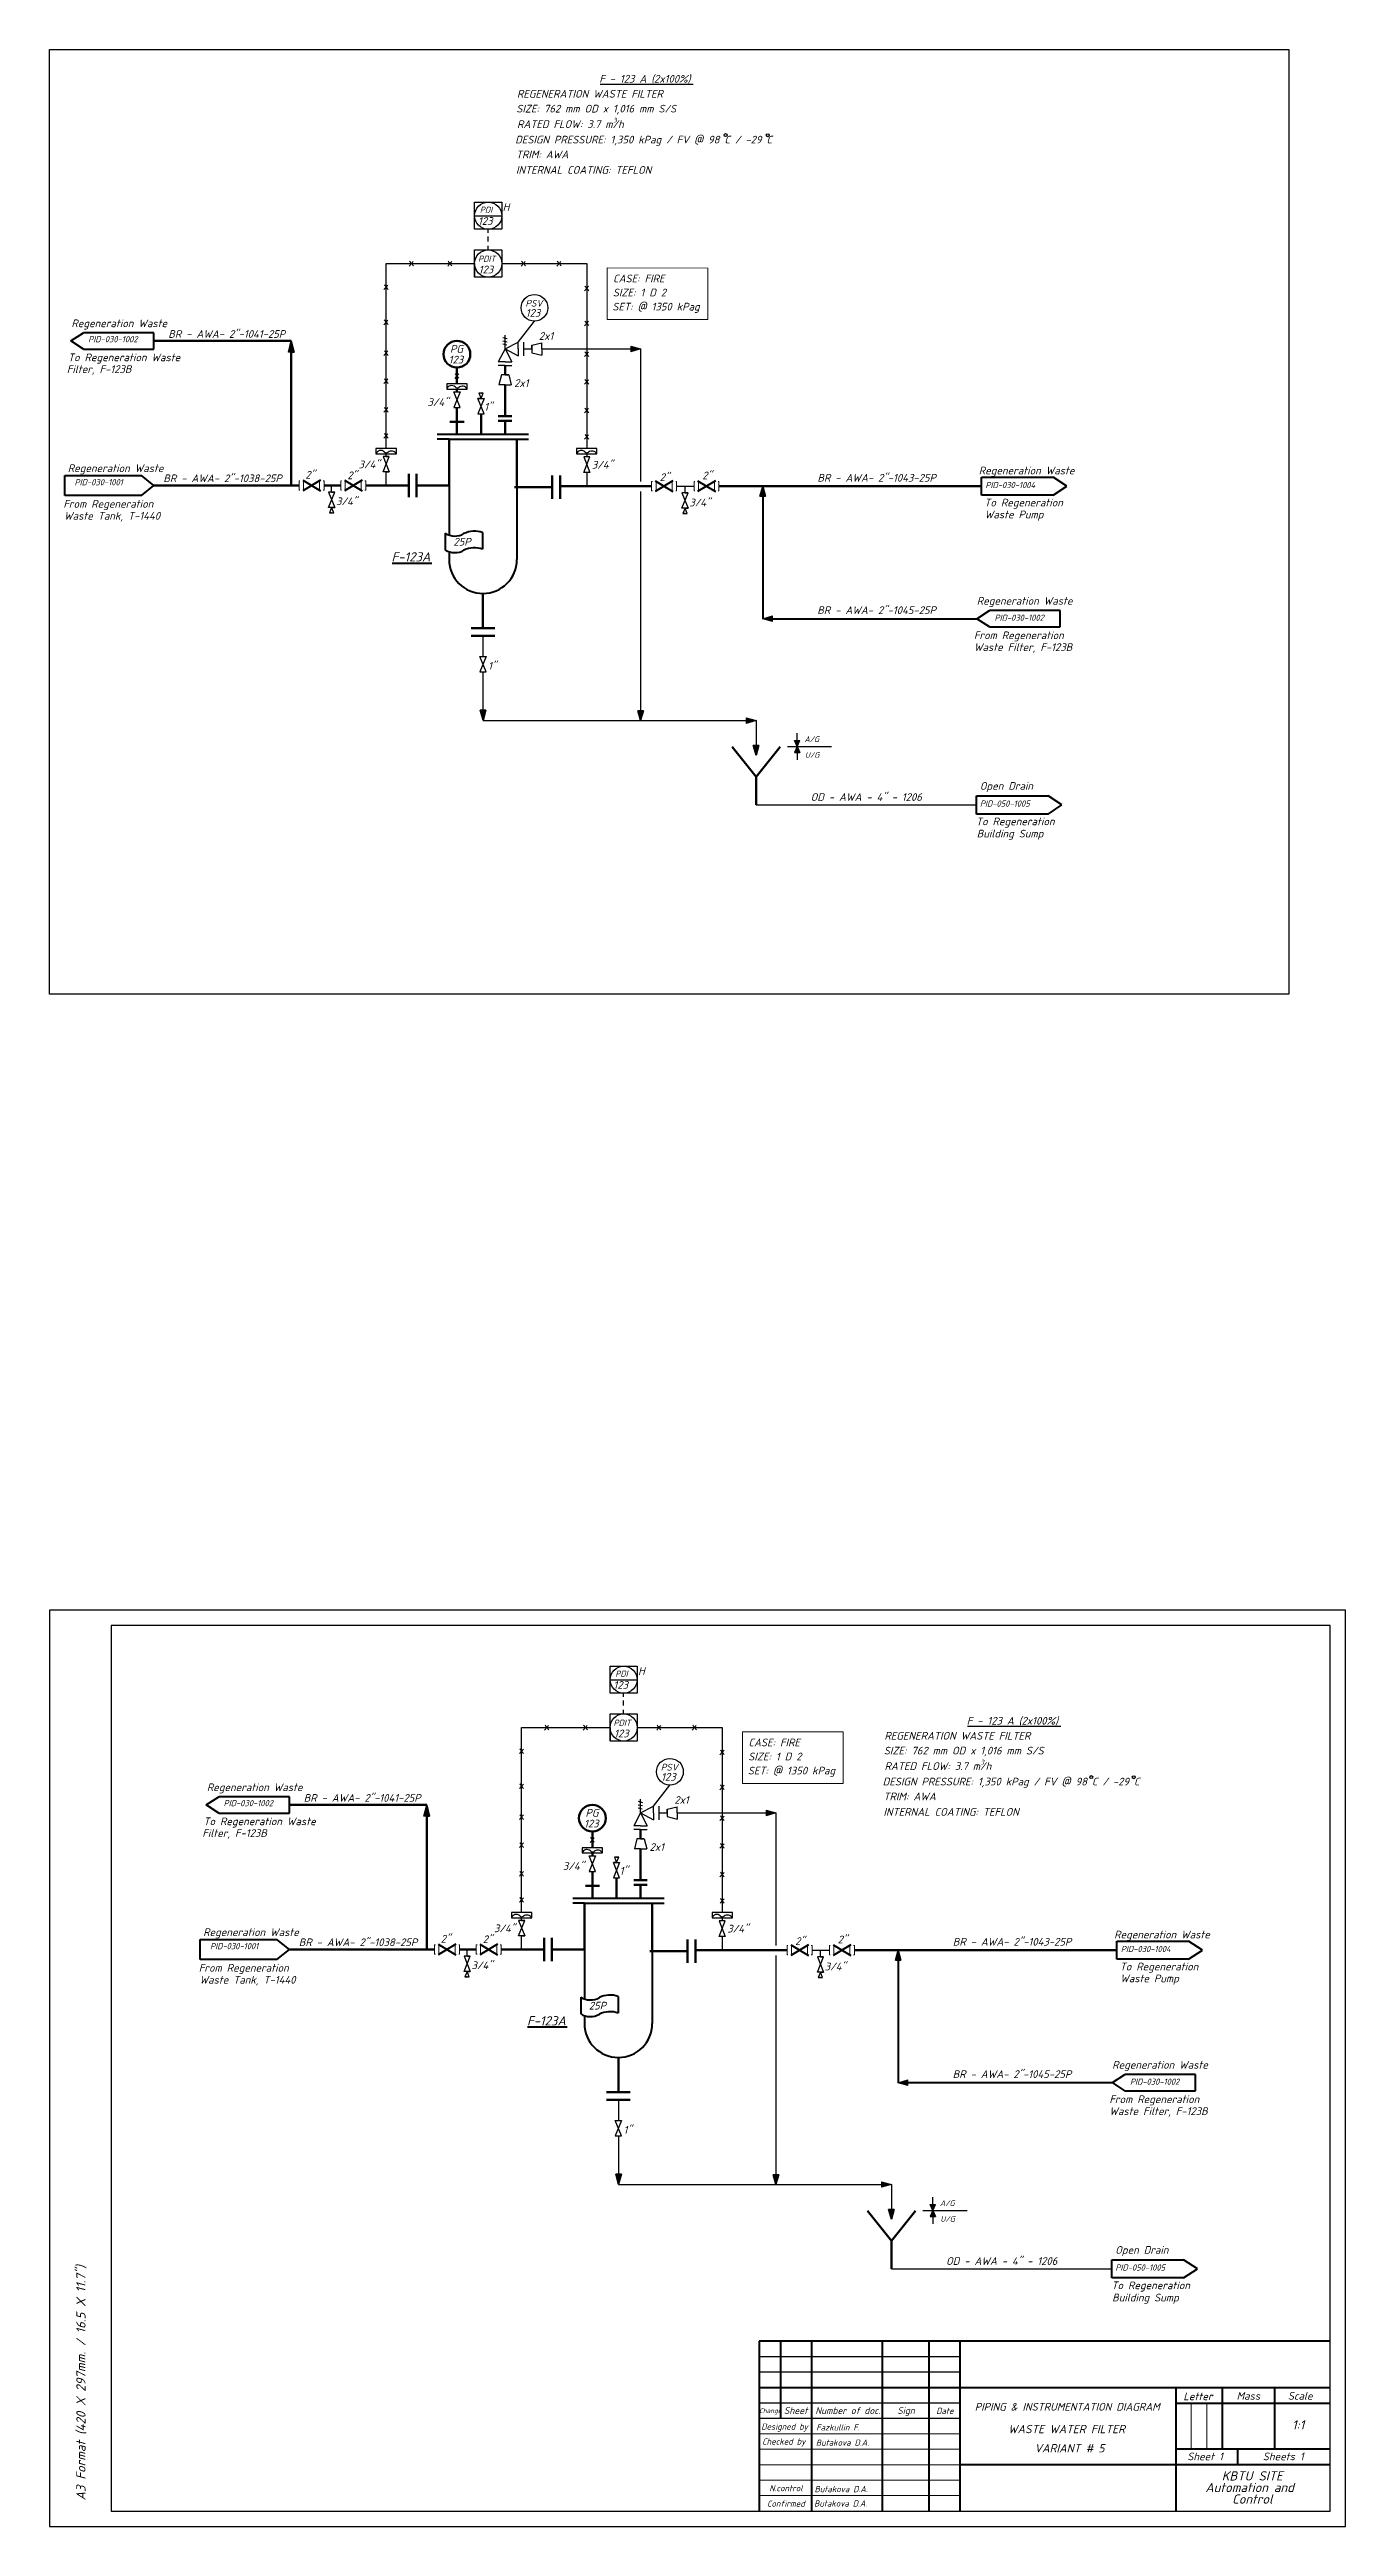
# Model space of a CAD drawing. Header units: millimetres. Extents: x 0 to 420, y 0 to 803.
import ezdxf

# ---------------------------------------------------------------- set-up
doc = ezdxf.new("R2010")
doc.units = ezdxf.units.MM
for name, color, linetype, lineweight in [('Основная', 7, 'Continuous', 40), ('текст', 7, 'Continuous', 30), ('тонкая', 7, 'Continuous', 20)]:
    doc.layers.add(name, color=color, linetype=linetype, lineweight=lineweight)
doc.styles.add('GOST', font='ISOCPEUI.TTF')
picture_1 = doc.add_image_def('image1.png', size_in_pixel=(2532, 1930))

msp = doc.modelspace()

# ---------------------------------------------------------------- hatches: boundary and pattern name
h = msp.add_hatch(color=1)
h.dxf.hatch_style = 1
h.paths.add_polyline_path([(78.33, 708.28), (77.43, 704.66), (78.33, 704.66), (79.26, 704.66)])
h = msp.add_hatch(color=1)
h.dxf.hatch_style = 1
h.paths.add_polyline_path([(191.55, 705.7), (188.36, 706.6), (188.36, 704.78)])
h = msp.add_hatch(color=1)
h.dxf.hatch_style = 1
h.paths.add_polyline_path([(231.13, 661.2), (230.22, 658.01), (232.05, 658.01)])
h = msp.add_hatch(color=1)
h.dxf.hatch_style = 1
h.paths.add_polyline_path([(231.14, 618.27), (234.33, 617.37), (234.33, 619.19)])
h = msp.add_hatch(color=1)
h.dxf.hatch_style = 1
h.paths.add_polyline_path([(141.43, 588.59), (139.6, 588.59), (140.52, 585.27)])
h = msp.add_hatch(color=1)
h.dxf.hatch_style = 1
h.paths.add_polyline_path([(191.55, 585.27), (192.45, 588.46), (190.62, 588.46)])
h = msp.add_hatch(color=1)
h.dxf.hatch_style = 1
h.paths.add_polyline_path([(228.96, 585.29), (225.78, 586.19), (225.78, 584.36)])
h = msp.add_hatch(color=1)
h.dxf.hatch_style = 1
h.paths.add_polyline_path([(243.19, 578.78), (241.49, 578.78), (242.34, 576.84)])
h = msp.add_hatch(color=1)
h.dxf.hatch_style = 1
h.paths.add_polyline_path([(228.98, 573.97), (229.88, 577.16), (228.05, 577.16)])
h = msp.add_hatch(color=1)
h.dxf.hatch_style = 1
h.paths.add_polyline_path([(242.34, 576.84), (241.49, 574.91), (243.19, 574.91)])
h = msp.add_hatch(color=256)
h.dxf.hatch_style = 1
h.paths.add_polyline_path([(122.23, 233.82), (121.32, 230.21), (122.23, 230.21), (123.15, 230.21)])
h = msp.add_hatch(color=256)
h.dxf.hatch_style = 1
h.paths.add_polyline_path([(235.44, 231.25), (232.25, 232.15), (232.25, 230.33)])
h = msp.add_hatch(color=256)
h.dxf.hatch_style = 1
h.paths.add_polyline_path([(275.02, 186.75), (274.12, 183.56), (275.95, 183.56)])
h = msp.add_hatch(color=256)
h.dxf.hatch_style = 1
h.paths.add_polyline_path([(275.03, 143.82), (278.22, 142.91), (278.22, 144.74)])
h = msp.add_hatch(color=256)
h.dxf.hatch_style = 1
h.paths.add_polyline_path([(185.32, 114.13), (183.49, 114.13), (184.42, 110.82)])
h = msp.add_hatch(color=256)
h.dxf.hatch_style = 1
h.paths.add_polyline_path([(235.44, 110.82), (236.34, 114.01), (234.52, 114.01)])
h = msp.add_hatch(color=256)
h.dxf.hatch_style = 1
h.paths.add_polyline_path([(272.86, 110.83), (269.67, 111.74), (269.67, 109.91)])
h = msp.add_hatch(color=256)
h.dxf.hatch_style = 1
h.paths.add_polyline_path([(272.87, 99.52), (273.77, 102.71), (271.94, 102.71)])
h = msp.add_hatch(color=256)
h.dxf.hatch_style = 1
h.paths.add_polyline_path([(287.09, 104.33), (285.39, 104.33), (286.24, 102.39)])
h = msp.add_hatch(color=256)
h.dxf.hatch_style = 1
h.paths.add_polyline_path([(286.24, 102.39), (285.39, 100.46), (287.09, 100.46)])

# ---------------------------------------------------------------- linework, layer by layer
at = {"color": 1, "lineweight": 25}
for p, q in [((178.42, 791.52), (208.61, 791.52)), ((151.84, 707.89), (157.16, 714.69))]:
    msp.add_line(p, q, dxfattribs=at)
at = {"color": 1, "lineweight": 30}
for p, q in [((137.78, 744.48), (137.78, 753.28)), ((137.78, 753.28), (146.58, 753.28)), ((137.78, 748.88), (146.58, 748.88)), ((146.58, 753.28), (146.58, 744.48)), ((146.58, 744.48), (137.78, 744.48)), ((142.18, 743.35), (142.18, 744.48)), ((142.18, 740.48), (142.18, 742.11)), ((142.18, 737.79), (142.18, 739.16)), ((109.1, 673.39), (109.1, 733.39)), ((109.1, 733.39), (137.78, 733.39)), ((137.78, 728.99), (137.78, 737.79)), ((137.78, 737.79), (146.58, 737.79)), ((137.78, 733.39), (137.78, 728.99)), ((146.58, 737.79), (146.58, 728.99)), ((146.58, 733.39), (174.11, 733.39)), ((174.11, 733.39), (174.11, 673.39)), ((146.58, 728.99), (137.78, 728.99)), ((146.88, 707.39), (148.21, 707.01)), ((146.89, 709.46), (148.27, 709.09)), ((146.93, 708.35), (148.27, 708.06)), ((147.64, 705.69), (147.64, 710.19)), ((147.64, 705.69), (151.84, 707.89)), ((151.84, 705.69), (151.84, 707.89)), ((153.6, 707.89), (153.6, 703.49)), ((156.3, 706.89), (159.5, 707.69)), ((156.3, 705.69), (156.3, 706.89)), ((156.3, 706.89), (156.3, 704.49)), ((159.5, 705.69), (159.5, 707.69)), ((147.64, 705.69), (145.44, 701.49)), ((147.64, 701.49), (145.44, 701.49)), ((147.64, 700.29), (145.44, 700.29)), ((147.64, 705.69), (149.84, 701.49)), ((147.64, 705.69), (151.84, 703.49)), ((147.64, 701.49), (149.84, 701.49)), ((147.64, 700.29), (149.84, 700.29)), ((151.84, 705.69), (151.84, 703.49)), ((153.6, 705.69), (156.3, 705.69)), ((156.3, 704.49), (159.5, 703.69)), ((159.5, 705.69), (159.5, 703.69)), ((159.5, 705.69), (188.36, 705.69)), ((191.55, 705.7), (191.55, 662.71)), ((135.33, 694.42), (128.73, 694.42)), ((128.73, 694.42), (128.73, 692.72)), ((128.73, 692.72), (132.03, 692.72)), ((131.03, 691.76), (133.03, 691.76)), ((133.03, 691.76), (131.03, 686.76)), ((133.03, 686.76), (131.03, 691.76)), ((132.03, 692.72), (135.33, 692.72)), ((135.33, 692.72), (135.33, 694.42)), ((140.56, 691.36), (139.16, 691.36)), ((139.16, 691.36), (139.86, 689.63)), ((139.86, 691.36), (140.56, 691.36)), ((139.86, 689.63), (140.56, 691.36)), ((146.44, 697.29), (145.64, 694.09)), ((147.64, 694.09), (145.64, 694.09)), ((148.84, 697.29), (146.44, 697.29)), ((147.64, 697.29), (148.84, 697.29)), ((147.64, 694.09), (149.64, 694.09)), ((148.84, 697.29), (149.64, 694.09)), ((131.03, 686.76), (133.03, 686.76)), ((139.86, 689.63), (138.86, 689.63)), ((138.86, 689.63), (140.86, 689.63)), ((140.86, 689.63), (138.86, 684.63)), ((140.86, 684.63), (138.86, 689.63)), ((138.86, 684.63), (140.86, 684.63)), ((112.4, 673.39), (105.8, 673.39)), ((105.8, 673.39), (105.8, 671.69)), ((105.8, 671.69), (109.1, 671.69)), ((110.1, 670.86), (108.1, 670.86)), ((108.1, 665.86), (110.1, 670.86)), ((108.1, 670.86), (110.1, 665.86)), ((109.1, 670.86), (109.1, 671.69)), ((109.1, 671.69), (112.4, 671.69)), ((109.1, 670.86), (110.1, 670.86)), ((112.4, 671.69), (112.4, 673.39)), ((177.41, 673.39), (170.81, 673.39)), ((170.81, 673.39), (170.81, 671.69)), ((170.81, 671.69), (174.11, 671.69)), ((175.11, 670.69), (173.11, 670.69)), ((173.11, 665.69), (175.11, 670.69)), ((173.11, 670.69), (175.11, 665.69)), ((174.11, 671.69), (177.41, 671.69)), ((174.11, 671.69), (174.11, 670.69)), ((177.41, 671.69), (177.41, 673.39)), ((92.43, 659.31), (90.43, 659.31)), ((90.43, 654.31), (92.43, 659.31)), ((90.43, 659.31), (92.43, 654.31)), ((91.43, 659.31), (91.43, 661.46)), ((91.43, 659.31), (92.43, 659.31)), ((110.1, 665.86), (108.1, 665.86)), ((109.1, 665.86), (110.1, 665.86)), ((109.1, 661.46), (109.1, 665.86)), ((175.11, 665.69), (173.11, 665.69)), ((174.11, 665.69), (174.11, 661.2)), ((191.55, 659.51), (191.55, 588.46)), ((206.96, 659.06), (204.96, 659.06)), ((204.96, 654.06), (206.96, 659.06)), ((204.96, 659.06), (206.96, 654.06)), ((205.96, 659.06), (205.96, 661.2)), ((205.96, 659.06), (206.96, 659.06)), ((92.43, 654.31), (90.43, 654.31)), ((91.43, 654.31), (90.73, 652.58)), ((91.43, 652.58), (90.73, 652.58)), ((90.73, 652.58), (92.13, 652.58)), ((91.43, 654.31), (92.43, 654.31)), ((92.13, 652.58), (91.43, 654.31)), ((206.96, 654.06), (204.96, 654.06)), ((205.96, 654.06), (205.26, 652.33)), ((205.96, 652.33), (205.26, 652.33)), ((205.26, 652.33), (206.66, 652.33)), ((205.96, 654.06), (206.96, 654.06)), ((206.66, 652.33), (205.96, 654.06)), ((140.47, 612.76), (140.47, 606.04)), ((139.47, 606.04), (141.47, 606.04)), ((141.47, 606.04), (139.47, 601.04)), ((141.47, 601.04), (139.47, 606.04)), ((139.47, 601.04), (141.47, 601.04)), ((140.47, 601.04), (140.47, 588.59)), ((140.52, 585.27), (225.78, 585.27)), ((228.96, 585.29), (228.96, 577.16)), ((242.34, 578.78), (242.34, 581.15)), ((239.16, 576.84), (253.47, 576.84)), ((242.34, 574.91), (242.34, 572.54)), ((228.98, 557.91), (300.37, 557.91))]:
    msp.add_line(p, q, dxfattribs=at)
at = {"color": 1, "lineweight": 20}
for p, q in [((117.27, 733.39), (116.56, 732.58)), ((116.68, 734.1), (117.27, 733.39)), ((117.86, 734.06), (117.27, 733.39)), ((117.27, 733.39), (117.91, 732.61)), ((129.78, 733.39), (129.07, 732.58)), ((129.19, 734.1), (129.78, 733.39)), ((130.37, 734.06), (129.78, 733.39)), ((129.78, 733.39), (130.42, 732.61)), ((153.6, 733.39), (152.88, 732.58)), ((153.01, 734.1), (153.6, 733.39)), ((154.18, 734.06), (153.6, 733.39)), ((153.6, 733.39), (154.23, 732.61)), ((165.14, 733.39), (164.43, 732.58)), ((164.55, 734.1), (165.14, 733.39)), ((165.73, 734.06), (165.14, 733.39)), ((165.14, 733.39), (165.77, 732.61)), ((180.72, 732.01), (180.72, 715.27)), ((213.37, 731.93), (180.72, 732.01)), ((213.37, 715.27), (213.37, 731.93)), ((109.1, 725.73), (108.39, 724.92)), ((108.52, 726.45), (109.1, 725.73)), ((109.69, 726.4), (109.1, 725.73)), ((109.1, 725.73), (109.74, 724.96)), ((174.11, 725.35), (173.4, 724.54)), ((173.52, 726.07), (174.11, 725.35)), ((174.7, 726.02), (174.11, 725.35)), ((174.11, 725.35), (174.74, 724.58)), ((108.5, 715.09), (109.09, 714.37)), ((109.67, 715.04), (109.09, 714.37)), ((173.52, 714.76), (174.11, 714.04)), ((174.7, 714.72), (174.11, 714.04)), ((180.72, 715.27), (213.37, 715.27)), ((109.09, 714.37), (108.38, 713.56)), ((109.09, 714.37), (109.72, 713.6)), ((174.11, 714.04), (173.4, 713.23)), ((174.11, 714.04), (174.74, 713.27)), ((109.1, 704.4), (108.39, 703.59)), ((108.52, 705.11), (109.1, 704.4)), ((109.69, 705.07), (109.1, 704.4)), ((109.1, 704.4), (109.74, 703.62)), ((174.11, 704.03), (173.4, 703.22)), ((173.52, 704.74), (174.11, 704.03)), ((174.7, 704.7), (174.11, 704.03)), ((174.11, 704.03), (174.74, 703.25)), ((109.1, 695.31), (108.39, 694.49)), ((108.52, 696.02), (109.1, 695.31)), ((109.69, 695.98), (109.1, 695.31)), ((109.1, 695.31), (109.74, 694.53)), ((132.03, 696.98), (131.32, 696.16)), ((131.45, 697.69), (132.03, 696.98)), ((132.62, 697.65), (132.03, 696.98)), ((132.03, 696.98), (132.67, 696.2)), ((174.11, 695.06), (173.4, 694.24)), ((173.52, 695.77), (174.11, 695.06)), ((174.7, 695.73), (174.11, 695.06)), ((174.11, 695.06), (174.74, 694.28)), ((109.1, 686.02), (108.39, 685.21)), ((108.52, 686.74), (109.1, 686.02)), ((109.69, 686.7), (109.1, 686.02)), ((109.1, 686.02), (109.74, 685.25)), ((174.11, 685.77), (173.4, 684.96)), ((173.52, 686.48), (174.11, 685.77)), ((174.7, 686.44), (174.11, 685.77)), ((174.11, 685.77), (174.74, 684.99)), ((109.1, 677.56), (108.39, 676.75)), ((108.52, 678.27), (109.1, 677.56)), ((109.69, 678.23), (109.1, 677.56)), ((109.1, 677.56), (109.74, 676.78)), ((174.13, 677.23), (173.42, 676.42)), ((173.55, 677.95), (174.13, 677.23)), ((174.72, 677.9), (174.13, 677.23)), ((174.13, 677.23), (174.77, 676.46)), ((80.89, 661.46), (80.89, 662.98)), ((80.89, 662.98), (81.16, 662.98)), ((80.89, 661.46), (80.89, 659.93)), ((80.89, 659.93), (81.16, 659.93)), ((88.98, 662.98), (88.71, 662.98)), ((88.98, 659.93), (88.71, 659.93)), ((88.98, 661.46), (88.98, 662.98)), ((88.98, 661.46), (88.98, 659.93)), ((94.37, 661.46), (94.37, 662.98)), ((94.37, 662.98), (94.64, 662.98)), ((94.37, 661.46), (94.37, 659.93)), ((94.37, 659.93), (94.64, 659.93)), ((102.46, 662.98), (102.2, 662.98)), ((102.46, 659.93), (102.2, 659.93)), ((102.46, 661.46), (102.46, 662.98)), ((102.46, 661.46), (102.46, 659.93)), ((195.13, 661.2), (195.13, 662.73)), ((195.13, 662.73), (195.4, 662.73)), ((195.13, 661.2), (195.13, 659.67)), ((195.13, 659.67), (195.4, 659.67)), ((203.22, 662.73), (202.95, 662.73)), ((203.22, 659.67), (202.95, 659.67)), ((203.22, 661.2), (203.22, 662.73)), ((203.22, 661.2), (203.22, 659.67)), ((208.87, 661.2), (208.87, 662.73)), ((208.87, 662.73), (209.14, 662.73)), ((208.87, 661.2), (208.87, 659.67)), ((208.87, 659.67), (209.14, 659.67)), ((216.96, 662.73), (216.69, 662.73)), ((216.96, 659.67), (216.69, 659.67)), ((216.96, 661.2), (216.96, 662.73)), ((216.96, 661.2), (216.96, 659.67))]:
    msp.add_line(p, q, dxfattribs=at)
at = {"color": 1, "lineweight": 40}
for p, q in [((6.91, 708.28), (10.96, 710.91)), ((10.96, 705.64), (6.91, 708.28)), ((33.83, 710.91), (10.96, 710.91)), ((33.83, 705.64), (33.83, 710.91)), ((10.96, 705.64), (33.83, 705.64)), ((125.67, 678.06), (155.27, 678.06)), ((129.47, 676.46), (125.67, 676.46)), ((129.47, 661.46), (129.47, 676.46)), ((129.47, 676.46), (129.47, 645.38)), ((129.47, 676.46), (151.47, 676.46)), ((151.47, 661.46), (151.47, 676.46)), ((151.47, 676.46), (151.47, 637.46)), ((151.47, 676.46), (155.27, 676.46)), ((4.96, 658.23), (4.96, 664.69)), ((4.96, 664.69), (29.79, 664.69)), ((33.83, 661.46), (29.79, 664.69)), ((29.79, 658.23), (33.83, 661.46)), ((82.07, 663.17), (87.8, 659.76)), ((87.8, 663.17), (82.07, 659.76)), ((95.55, 663.17), (101.28, 659.76)), ((101.28, 663.17), (95.55, 659.76)), ((196.31, 662.91), (202.04, 659.51)), ((202.04, 662.91), (196.31, 659.51)), ((210.05, 662.91), (215.78, 659.51)), ((215.78, 662.91), (210.05, 659.51)), ((302, 658.27), (302, 664.13)), ((302, 664.13), (325.24, 664.13)), ((325.24, 658.27), (302, 658.27)), ((329.74, 661.2), (325.24, 664.13)), ((325.24, 658.27), (329.74, 661.2)), ((29.79, 658.23), (4.96, 658.23)), ((231.14, 658.01), (231.14, 618.27)), ((128.26, 645.96), (128.26, 640.57)), ((140.35, 646.2), (140.35, 640.81)), ((111.01, 636.33), (123.86, 636.33)), ((129.47, 639.99), (129.47, 637.46)), ((234.33, 618.28), (300.58, 618.28)), ((300.58, 618.28), (304.62, 620.91)), ((304.62, 615.64), (300.58, 618.28)), ((327.49, 620.91), (304.62, 620.91)), ((327.49, 615.64), (327.49, 620.91)), ((304.62, 615.64), (327.49, 615.64)), ((300.37, 554.98), (300.37, 560.84)), ((300.37, 560.84), (323.61, 560.84)), ((323.61, 554.98), (300.37, 554.98)), ((328.1, 557.91), (323.61, 560.84)), ((323.61, 554.98), (328.1, 557.91))]:
    msp.add_line(p, q, dxfattribs=at)
at = {"color": 1, "lineweight": 80}
for p, q in [((33.83, 708.28), (78.33, 708.28)), ((33.83, 661.46), (78.33, 661.46)), ((78.33, 661.46), (80.89, 661.46)), ((88.98, 661.46), (94.37, 661.46)), ((102.46, 661.46), (116.4, 661.46)), ((165.49, 661.2), (195.13, 661.2)), ((216.96, 661.2), (302, 661.2))]:
    msp.add_line(p, q, dxfattribs=at)
at = {"color": 1}
for p, q in [((77.43, 704.66), (78.33, 708.28)), ((78.33, 708.28), (78.33, 708.28)), ((78.33, 708.28), (78.33, 708.28)), ((78.33, 708.28), (79.26, 704.66)), ((188.36, 706.6), (191.55, 705.7)), ((188.36, 706.6), (188.36, 704.78)), ((78.33, 704.66), (77.43, 704.66)), ((78.33, 704.66), (79.26, 704.66)), ((191.55, 705.7), (188.36, 704.78)), ((203.22, 661.2), (208.87, 661.2)), ((230.22, 658.01), (231.13, 661.2)), ((231.13, 661.2), (232.05, 658.01)), ((230.22, 658.01), (232.05, 658.01)), ((231.14, 618.27), (234.33, 619.19)), ((234.33, 617.37), (231.14, 618.27)), ((234.33, 617.37), (234.33, 619.19)), ((140.52, 585.27), (139.6, 588.59)), ((141.43, 588.59), (139.6, 588.59)), ((141.43, 588.59), (140.52, 585.27)), ((191.55, 585.27), (190.62, 588.46)), ((192.45, 588.46), (190.62, 588.46)), ((192.45, 588.46), (191.55, 585.27)), ((225.78, 586.19), (228.96, 585.29)), ((225.78, 586.19), (225.78, 584.36)), ((228.96, 585.29), (225.78, 584.36)), ((241.49, 578.78), (243.19, 578.78)), ((242.34, 576.84), (241.49, 578.78)), ((242.34, 576.84), (243.19, 578.78)), ((228.98, 573.97), (228.05, 577.16)), ((229.88, 577.16), (228.05, 577.16)), ((229.88, 577.16), (228.98, 573.97)), ((242.34, 576.84), (241.49, 574.91)), ((241.49, 574.91), (243.19, 574.91)), ((242.34, 576.84), (243.19, 574.91))]:
    msp.add_line(p, q, dxfattribs=at)
at = {"color": 1, "lineweight": 50}
for p, q in [((78.33, 661.46), (78.33, 704.66)), ((132.03, 694.42), (132.03, 699.66)), ((147.64, 697.29), (147.64, 700.29)), ((132.03, 691.76), (132.03, 692.72)), ((147.64, 683.87), (147.64, 694.09)), ((132.03, 678.06), (132.03, 686.76)), ((139.86, 678.06), (139.86, 684.63)), ((149.84, 683.87), (145.44, 683.87)), ((147.64, 682.37), (145.44, 682.37)), ((147.64, 678.06), (147.64, 682.37)), ((147.64, 682.37), (149.84, 682.37)), ((129.78, 682.09), (134.37, 682.09)), ((116.4, 661.46), (116.4, 665.26)), ((116.4, 665.26), (116.4, 657.66)), ((118.89, 665.26), (118.89, 657.66)), ((162.88, 664.69), (162.88, 657.09)), ((165.5, 664.69), (165.5, 657.09)), ((140.47, 626.46), (140.47, 615.26)), ((136.67, 615.26), (144.27, 615.26)), ((136.67, 612.76), (144.27, 612.76)), ((228.98, 567.02), (221.21, 576.72)), ((228.98, 567.02), (236.74, 576.72)), ((228.98, 567.02), (228.98, 557.91))]:
    msp.add_line(p, q, dxfattribs=at)
at = {"color": 1, "lineweight": 9}
for p, q in [((82.33, 663.01), (82.33, 659.91)), ((87.54, 663.01), (87.54, 659.91)), ((95.81, 663.01), (95.81, 659.91)), ((101.03, 663.01), (101.03, 659.91)), ((196.57, 662.76), (196.57, 659.66)), ((201.78, 662.76), (201.78, 659.66)), ((210.31, 662.76), (210.31, 659.66)), ((215.52, 662.76), (215.52, 659.66))]:
    msp.add_line(p, q, dxfattribs=at)
at = {"color": 1, "lineweight": 60}
for p, q in [((118.89, 661.46), (129.47, 661.46)), ((150.71, 660.89), (162.88, 660.89))]:
    msp.add_line(p, q, dxfattribs=at)
for p, q in [((420, 297), (0, 297)), ((0, 297), (0, 0)), ((415, 292), (20, 292)), ((20, 292), (20, 5)), ((415, 5), (415, 292)), ((420, 0), (420, 297)), ((121.32, 230.21), (122.23, 233.82)), ((122.23, 233.82), (122.23, 233.82)), ((122.23, 233.82), (122.23, 233.82)), ((122.23, 233.82), (123.15, 230.21)), ((122.23, 230.21), (121.32, 230.21)), ((122.23, 230.21), (123.15, 230.21)), ((232.25, 232.15), (235.44, 231.25)), ((232.25, 232.15), (232.25, 230.33)), ((235.44, 231.25), (232.25, 230.33)), ((247.11, 186.75), (252.76, 186.75)), ((274.12, 183.56), (275.02, 186.75)), ((275.02, 186.75), (275.95, 183.56)), ((274.12, 183.56), (275.95, 183.56)), ((275.03, 143.82), (278.22, 144.74)), ((278.22, 142.91), (278.22, 144.74)), ((278.22, 142.91), (275.03, 143.82)), ((184.42, 110.82), (183.49, 114.13)), ((185.32, 114.13), (183.49, 114.13)), ((185.32, 114.13), (184.42, 110.82)), ((235.44, 110.82), (234.52, 114.01)), ((236.34, 114.01), (234.52, 114.01)), ((236.34, 114.01), (235.44, 110.82)), ((269.67, 111.74), (272.86, 110.83)), ((269.67, 111.74), (269.67, 109.91)), ((272.86, 110.83), (269.67, 109.91)), ((272.87, 99.52), (271.94, 102.71)), ((273.77, 102.71), (271.94, 102.71)), ((273.77, 102.71), (272.87, 99.52)), ((285.39, 104.33), (287.09, 104.33)), ((286.24, 102.39), (285.39, 104.33)), ((286.24, 102.39), (285.39, 100.46)), ((285.39, 100.46), (287.09, 100.46)), ((286.24, 102.39), (287.09, 104.33)), ((286.24, 102.39), (287.09, 100.46)), ((295, 55), (230, 55)), ((295, 50), (230, 50)), ((295, 40), (230, 40)), ((295, 35), (230, 35)), ((0, 0), (420, 0)), ((20, 5), (415, 5))]:
    msp.add_line(p, q)
at = {"lineweight": 30}
for p, q in [((181.67, 270.02), (181.67, 278.82)), ((181.67, 278.82), (190.47, 278.82)), ((181.67, 274.42), (190.47, 274.42)), ((190.47, 278.82), (190.47, 270.02)), ((190.47, 270.02), (181.67, 270.02)), ((186.07, 268.9), (186.07, 270.02)), ((186.07, 266.02), (186.07, 267.66)), ((153, 198.94), (153, 258.94)), ((153, 258.94), (181.67, 258.94)), ((181.67, 254.54), (181.67, 263.34)), ((181.67, 263.34), (190.47, 263.34)), ((181.67, 258.94), (181.67, 254.54)), ((186.07, 263.34), (186.07, 264.71)), ((190.47, 263.34), (190.47, 254.54)), ((190.47, 258.94), (218, 258.94)), ((218, 258.94), (218, 198.94)), ((190.47, 254.54), (181.67, 254.54)), ((190.78, 232.94), (192.11, 232.56)), ((190.79, 235.01), (192.17, 234.64)), ((190.82, 233.9), (192.17, 233.61)), ((191.54, 231.24), (191.54, 235.74)), ((191.54, 231.24), (195.74, 233.44)), ((195.74, 231.24), (195.74, 233.44)), ((197.5, 233.44), (197.5, 229.04)), ((200.2, 232.44), (203.4, 233.24)), ((203.4, 231.24), (203.4, 233.24)), ((191.54, 231.24), (189.34, 227.04)), ((191.54, 227.04), (189.34, 227.04)), ((191.54, 225.84), (189.34, 225.84)), ((191.54, 231.24), (193.74, 227.04)), ((191.54, 231.24), (195.74, 229.04)), ((191.54, 227.04), (193.74, 227.04)), ((191.54, 225.84), (193.74, 225.84)), ((195.74, 231.24), (195.74, 229.04)), ((197.5, 231.24), (200.2, 231.24)), ((200.2, 231.24), (200.2, 232.44)), ((200.2, 232.44), (200.2, 230.04)), ((200.2, 230.04), (203.4, 229.24)), ((203.4, 231.24), (203.4, 229.24)), ((203.4, 231.24), (232.25, 231.24)), ((235.44, 231.25), (235.44, 188.26)), ((179.23, 219.97), (172.63, 219.97)), ((172.63, 219.97), (172.63, 218.27)), ((172.63, 218.27), (175.93, 218.27)), ((174.93, 217.31), (176.93, 217.31)), ((176.93, 217.31), (174.93, 212.31)), ((176.93, 212.31), (174.93, 217.31)), ((175.93, 218.27), (179.23, 218.27)), ((179.23, 218.27), (179.23, 219.97)), ((184.46, 216.91), (183.06, 216.91)), ((183.06, 216.91), (183.76, 215.18)), ((183.76, 216.91), (184.46, 216.91)), ((183.76, 215.18), (184.46, 216.91)), ((190.34, 222.84), (189.54, 219.64)), ((191.54, 219.64), (189.54, 219.64)), ((192.74, 222.84), (190.34, 222.84)), ((191.54, 222.84), (192.74, 222.84)), ((191.54, 219.64), (193.54, 219.64)), ((192.74, 222.84), (193.54, 219.64)), ((174.93, 212.31), (176.93, 212.31)), ((183.76, 215.18), (182.76, 215.18)), ((182.76, 215.18), (184.76, 215.18)), ((184.76, 215.18), (182.76, 210.18)), ((184.76, 210.18), (182.76, 215.18)), ((182.76, 210.18), (184.76, 210.18)), ((156.3, 198.94), (149.7, 198.94)), ((149.7, 198.94), (149.7, 197.24)), ((149.7, 197.24), (153, 197.24)), ((154, 196.41), (152, 196.41)), ((152, 191.41), (154, 196.41)), ((152, 196.41), (154, 191.41)), ((153, 196.41), (153, 197.24)), ((153, 197.24), (156.3, 197.24)), ((153, 196.41), (154, 196.41)), ((156.3, 197.24), (156.3, 198.94)), ((221.3, 198.94), (214.7, 198.94)), ((214.7, 198.94), (214.7, 197.24)), ((214.7, 197.24), (218, 197.24)), ((219, 196.24), (217, 196.24)), ((217, 191.24), (219, 196.24)), ((217, 196.24), (219, 191.24)), ((218, 197.24), (221.3, 197.24)), ((218, 197.24), (218, 196.24)), ((221.3, 197.24), (221.3, 198.94)), ((136.33, 184.86), (134.33, 184.86)), ((134.33, 179.86), (136.33, 184.86)), ((134.33, 184.86), (136.33, 179.86)), ((135.33, 184.86), (135.33, 187)), ((135.33, 184.86), (136.33, 184.86)), ((154, 191.41), (152, 191.41)), ((153, 191.41), (154, 191.41)), ((153, 187), (153, 191.41)), ((219, 191.24), (217, 191.24)), ((218, 191.24), (218, 186.75)), ((235.44, 185.06), (235.44, 114.01)), ((249.85, 184.61), (249.85, 186.75)), ((136.33, 179.86), (134.33, 179.86)), ((135.33, 179.86), (134.63, 178.13)), ((135.33, 178.13), (134.63, 178.13)), ((134.63, 178.13), (136.03, 178.13)), ((135.33, 179.86), (136.33, 179.86)), ((136.03, 178.13), (135.33, 179.86)), ((250.85, 184.61), (248.85, 184.61)), ((248.85, 179.61), (250.85, 184.61)), ((248.85, 184.61), (250.85, 179.61)), ((250.85, 179.61), (248.85, 179.61)), ((249.85, 179.61), (249.15, 177.88)), ((249.85, 177.88), (249.15, 177.88)), ((249.15, 177.88), (250.55, 177.88)), ((249.85, 184.61), (250.85, 184.61)), ((249.85, 179.61), (250.85, 179.61)), ((250.55, 177.88), (249.85, 179.61)), ((184.36, 138.31), (184.36, 131.59)), ((183.36, 131.59), (185.36, 131.59)), ((185.36, 131.59), (183.36, 126.59)), ((185.36, 126.59), (183.36, 131.59)), ((183.36, 126.59), (185.36, 126.59)), ((184.36, 126.59), (184.36, 114.13)), ((184.42, 110.82), (269.67, 110.82)), ((272.86, 110.83), (272.86, 102.71)), ((286.24, 104.33), (286.24, 106.7)), ((283.05, 102.39), (297.37, 102.39)), ((286.24, 100.46), (286.24, 98.09)), ((272.87, 83.46), (344.27, 83.46))]:
    msp.add_line(p, q, dxfattribs=at)
at = {"lineweight": 20}
for p, q in [((161.17, 258.94), (160.46, 258.12)), ((160.58, 259.65), (161.17, 258.94)), ((161.75, 259.61), (161.17, 258.94)), ((161.17, 258.94), (161.8, 258.16)), ((173.67, 258.94), (172.96, 258.12)), ((173.09, 259.65), (173.67, 258.94)), ((174.26, 259.61), (173.67, 258.94)), ((173.67, 258.94), (174.31, 258.16)), ((197.49, 258.94), (196.78, 258.12)), ((196.9, 259.65), (197.49, 258.94)), ((198.08, 259.61), (197.49, 258.94)), ((197.49, 258.94), (198.13, 258.16)), ((209.03, 258.94), (208.32, 258.12)), ((208.45, 259.65), (209.03, 258.94)), ((209.62, 259.61), (209.03, 258.94)), ((209.03, 258.94), (209.67, 258.16)), ((224.62, 257.55), (224.62, 240.82)), ((257.26, 257.48), (224.62, 257.55)), ((257.26, 240.82), (257.26, 257.48)), ((153, 251.28), (152.29, 250.47)), ((152.41, 251.99), (153, 251.28)), ((153.59, 251.95), (153, 251.28)), ((153, 251.28), (153.63, 250.5)), ((218, 250.9), (217.29, 250.09)), ((217.42, 251.62), (218, 250.9)), ((218.59, 251.57), (218, 250.9)), ((218, 250.9), (218.64, 250.13)), ((152.98, 239.92), (152.27, 239.11)), ((152.39, 240.64), (152.98, 239.92)), ((153.57, 240.59), (152.98, 239.92)), ((152.98, 239.92), (153.62, 239.15)), ((218, 239.59), (217.29, 238.78)), ((217.42, 240.31), (218, 239.59)), ((218.59, 240.27), (218, 239.59)), ((218, 239.59), (218.64, 238.82)), ((224.62, 240.82), (257.26, 240.82)), ((153, 229.95), (152.29, 229.13)), ((152.41, 230.66), (153, 229.95)), ((153.59, 230.62), (153, 229.95)), ((153, 229.95), (153.63, 229.17)), ((218, 229.58), (217.29, 228.76)), ((217.42, 230.29), (218, 229.58)), ((218.59, 230.25), (218, 229.58)), ((218, 229.58), (218.64, 228.8)), ((153, 220.86), (152.29, 220.04)), ((152.41, 221.57), (153, 220.86)), ((153.59, 221.53), (153, 220.86)), ((153, 220.86), (153.63, 220.08)), ((175.93, 222.53), (175.22, 221.71)), ((175.34, 223.24), (175.93, 222.53)), ((176.52, 223.2), (175.93, 222.53)), ((175.93, 222.53), (176.56, 221.75)), ((218, 220.61), (217.29, 219.79)), ((217.42, 221.32), (218, 220.61)), ((218.59, 221.28), (218, 220.61)), ((218, 220.61), (218.64, 219.83)), ((153, 211.57), (152.29, 210.76)), ((152.41, 212.29), (153, 211.57)), ((153.59, 212.25), (153, 211.57)), ((153, 211.57), (153.63, 210.8)), ((218, 211.32), (217.29, 210.5)), ((217.42, 212.03), (218, 211.32)), ((218.59, 211.99), (218, 211.32)), ((218, 211.32), (218.64, 210.54)), ((153, 203.11), (152.29, 202.29)), ((152.41, 203.82), (153, 203.11)), ((153.59, 203.78), (153, 203.11)), ((153, 203.11), (153.63, 202.33)), ((218.03, 202.78), (217.32, 201.97)), ((217.44, 203.5), (218.03, 202.78)), ((218.62, 203.45), (218.03, 202.78)), ((218.03, 202.78), (218.66, 202.01)), ((124.78, 187), (124.78, 188.53)), ((124.78, 188.53), (125.05, 188.53)), ((124.78, 187), (124.78, 185.48)), ((124.78, 185.48), (125.05, 185.48)), ((132.87, 188.53), (132.6, 188.53)), ((132.87, 185.48), (132.6, 185.48)), ((132.87, 187), (132.87, 188.53)), ((132.87, 187), (132.87, 185.48)), ((138.27, 187), (138.27, 188.53)), ((138.27, 188.53), (138.54, 188.53)), ((138.27, 187), (138.27, 185.48)), ((138.27, 185.48), (138.54, 185.48)), ((146.36, 188.53), (146.09, 188.53)), ((146.36, 185.48), (146.09, 185.48)), ((146.36, 187), (146.36, 188.53)), ((146.36, 187), (146.36, 185.48)), ((239.02, 186.75), (239.02, 188.28)), ((239.02, 188.28), (239.29, 188.28)), ((239.02, 186.75), (239.02, 185.22)), ((239.02, 185.22), (239.29, 185.22)), ((247.11, 188.28), (246.84, 188.28)), ((247.11, 185.22), (246.84, 185.22)), ((247.11, 186.75), (247.11, 188.28)), ((247.11, 186.75), (247.11, 185.22)), ((252.76, 186.75), (252.76, 188.28)), ((252.76, 188.28), (253.03, 188.28)), ((252.76, 186.75), (252.76, 185.22)), ((252.76, 185.22), (253.03, 185.22)), ((260.85, 188.28), (260.58, 188.28)), ((260.85, 185.22), (260.58, 185.22)), ((260.85, 186.75), (260.85, 188.28)), ((260.85, 186.75), (260.85, 185.22))]:
    msp.add_line(p, q, dxfattribs=at)
at = {"lineweight": 25}
for p, q in [((297.52, 259.37), (327.71, 259.37)), ((195.74, 233.44), (201.06, 240.24))]:
    msp.add_line(p, q, dxfattribs=at)
at = {"lineweight": 40}
for p, q in [((50.81, 233.82), (54.85, 236.46)), ((54.85, 231.19), (50.81, 233.82)), ((77.72, 236.46), (54.85, 236.46)), ((77.72, 231.19), (77.72, 236.46)), ((54.85, 231.19), (77.72, 231.19)), ((169.56, 203.6), (199.16, 203.6)), ((173.36, 202), (169.56, 202)), ((173.36, 187), (173.36, 202)), ((173.36, 202), (173.36, 170.93)), ((173.36, 202), (195.36, 202)), ((195.36, 187), (195.36, 202)), ((195.36, 202), (195.36, 163)), ((195.36, 202), (199.16, 202)), ((48.85, 183.78), (48.85, 190.24)), ((48.85, 190.24), (73.68, 190.24)), ((77.72, 187), (73.68, 190.24)), ((73.68, 183.78), (77.72, 187)), ((125.96, 188.72), (131.69, 185.31)), ((131.69, 188.72), (125.96, 185.31)), ((139.45, 188.72), (145.18, 185.31)), ((145.18, 188.72), (139.45, 185.31)), ((240.2, 188.46), (245.93, 185.06)), ((245.93, 188.46), (240.2, 185.06)), ((253.94, 188.46), (259.67, 185.06)), ((259.67, 188.46), (253.94, 185.06)), ((345.9, 183.82), (345.9, 189.68)), ((345.9, 189.68), (369.14, 189.68)), ((373.63, 186.75), (369.14, 189.68)), ((369.14, 183.82), (373.63, 186.75)), ((73.68, 183.78), (48.85, 183.78)), ((275.03, 183.56), (275.03, 143.82)), ((369.14, 183.82), (345.9, 183.82)), ((172.15, 171.51), (172.15, 166.12)), ((184.24, 171.75), (184.24, 166.36)), ((154.9, 161.88), (167.75, 161.88)), ((173.36, 165.54), (173.36, 163)), ((344.47, 143.83), (348.51, 146.46)), ((371.39, 146.46), (348.51, 146.46)), ((371.39, 141.19), (371.39, 146.46)), ((278.22, 143.83), (344.47, 143.83)), ((348.51, 141.19), (344.47, 143.83)), ((348.51, 141.19), (371.39, 141.19)), ((344.27, 80.53), (344.27, 86.39)), ((344.27, 86.39), (367.5, 86.39)), ((367.5, 80.53), (344.27, 80.53)), ((372, 83.46), (367.5, 86.39)), ((367.5, 80.53), (372, 83.46))]:
    msp.add_line(p, q, dxfattribs=at)
at = {"lineweight": 80}
for p, q in [((77.72, 233.82), (122.23, 233.82)), ((77.72, 187), (122.23, 187)), ((122.23, 187), (124.78, 187)), ((132.87, 187), (138.27, 187)), ((146.36, 187), (160.29, 187)), ((209.38, 186.75), (239.02, 186.75)), ((260.85, 186.75), (345.9, 186.75))]:
    msp.add_line(p, q, dxfattribs=at)
at = {"lineweight": 50}
for p, q in [((122.23, 187), (122.23, 230.21)), ((175.93, 219.97), (175.93, 225.21)), ((191.54, 222.84), (191.54, 225.84)), ((175.93, 217.31), (175.93, 218.27)), ((191.54, 209.42), (191.54, 219.64)), ((175.93, 203.6), (175.93, 212.31)), ((183.76, 203.6), (183.76, 210.18)), ((193.74, 209.42), (189.34, 209.42)), ((173.67, 207.64), (178.26, 207.64)), ((191.54, 207.92), (189.34, 207.92)), ((191.54, 203.6), (191.54, 207.92)), ((191.54, 207.92), (193.74, 207.92)), ((160.29, 187), (160.29, 190.8)), ((160.29, 190.8), (160.29, 183.2)), ((162.79, 190.8), (162.79, 183.2)), ((206.78, 190.24), (206.78, 182.64)), ((209.4, 190.24), (209.4, 182.64)), ((184.36, 152), (184.36, 140.8)), ((180.56, 140.8), (188.16, 140.8)), ((180.56, 138.31), (188.16, 138.31)), ((272.87, 92.57), (265.11, 102.27)), ((272.87, 92.57), (280.63, 102.27)), ((272.87, 92.57), (272.87, 83.46))]:
    msp.add_line(p, q, dxfattribs=at)
at = {"lineweight": 9}
for p, q in [((126.22, 188.56), (126.22, 185.46)), ((131.43, 188.56), (131.43, 185.46)), ((139.71, 188.56), (139.71, 185.46)), ((144.92, 188.56), (144.92, 185.46)), ((240.46, 188.31), (240.46, 185.21)), ((245.67, 188.31), (245.67, 185.21)), ((254.2, 188.31), (254.2, 185.21)), ((259.41, 188.31), (259.41, 185.21))]:
    msp.add_line(p, q, dxfattribs=at)
at = {"lineweight": 60}
for p, q in [((162.79, 187), (173.36, 187)), ((194.6, 186.44), (206.78, 186.44))]:
    msp.add_line(p, q, dxfattribs=at)
at = {"color": 1, "lineweight": 25}
for centre in [(219.11, 775.02), (232.79, 774.97)]:
    msp.add_circle(centre, 0.486, dxfattribs=at)
at = {"color": 1, "lineweight": 30}
for centre, radius in [((142.18, 748.88), 4.4), ((142.18, 733.39), 4.4), ((157.16, 719.03), 4.34)]:
    msp.add_circle(centre, radius, dxfattribs=at)
at = {"color": 1, "lineweight": 50}
msp.add_circle((132.03, 704), 4.34, dxfattribs=at)
at = {"lineweight": 30}
for centre, radius in [((186.07, 274.42), 4.4), ((186.07, 258.94), 4.4), ((201.06, 244.58), 4.34)]:
    msp.add_circle(centre, radius, dxfattribs=at)
at = {"lineweight": 25}
for centre in [(337.61, 242.86), (351.41, 242.83)]:
    msp.add_circle(centre, 0.486, dxfattribs=at)
at = {"lineweight": 50}
msp.add_circle((175.93, 229.55), 4.34, dxfattribs=at)
at = {"color": 1, "lineweight": 30}
for centre, radius, start, end in [((130.29, 692.2), 1.64, 46.52326, 161.51386), ((132.11, 694.08), 0.983, 224.85298, 301.83915), ((133.75, 691.81), 1.82, 29.8318, 128.0718), ((107.36, 671.17), 1.64, 46.52326, 161.51386), ((109.18, 673.05), 0.983, 224.85298, 301.83915), ((110.82, 670.78), 1.82, 29.8318, 128.0718), ((172.36, 671.17), 1.64, 46.52326, 161.51386), ((174.19, 673.05), 0.983, 224.85298, 301.83915), ((175.83, 670.78), 1.82, 29.8318, 128.0718)]:
    msp.add_arc(centre, radius, start, end, dxfattribs=at)
at = {"color": 1, "lineweight": 40}
for centre, radius, start, end in [((131.38, 650.96), 5.89, 237.99617, 299.72442), ((137.74, 639.01), 7.65, 70.07912, 116.75178), ((131.38, 645.57), 5.89, 237.99617, 299.72442), ((140.47, 637.46), 11, 180, 0), ((137.74, 633.62), 7.65, 70.07912, 116.75178)]:
    msp.add_arc(centre, radius, start, end, dxfattribs=at)
at = {"lineweight": 30}
for centre, radius, start, end in [((174.18, 217.75), 1.64, 46.52326, 161.51386), ((176.01, 219.63), 0.983, 224.85298, 301.83915), ((177.65, 217.36), 1.82, 29.8318, 128.0718), ((151.25, 196.72), 1.64, 46.52326, 161.51386), ((153.08, 198.6), 0.983, 224.85298, 301.83915), ((154.72, 196.33), 1.82, 29.8318, 128.0718), ((216.26, 196.72), 1.64, 46.52326, 161.51386), ((218.08, 198.6), 0.983, 224.85298, 301.83915), ((219.72, 196.33), 1.82, 29.8318, 128.0718)]:
    msp.add_arc(centre, radius, start, end, dxfattribs=at)
at = {"lineweight": 40}
for centre, radius, start, end in [((175.27, 176.51), 5.89, 237.99617, 299.72442), ((181.64, 164.56), 7.65, 70.07912, 116.75178), ((175.27, 171.12), 5.89, 237.99617, 299.72442), ((184.36, 163), 11, 180, 0), ((181.64, 159.17), 7.65, 70.07912, 116.75178)]:
    msp.add_arc(centre, radius, start, end, dxfattribs=at)
at = {"layer": 'Основная'}
for p, q in [((230, 60), (230, 5)), ((415, 60), (230, 60)), ((237, 35), (237, 60)), ((247, 60), (247, 5)), ((270, 5), (270, 60)), ((285, 60), (285, 5)), ((295, 60), (295, 5)), ((230, 45), (415, 45)), ((365, 45), (365, 5)), ((380, 45), (380, 25)), ((397, 45), (397, 25)), ((365, 40), (415, 40)), ((415, 25), (365, 25)), ((385, 25), (385, 20)), ((415, 20), (295, 20))]:
    msp.add_line(p, q, dxfattribs=at)
at = {"layer": 'тонкая'}
for p, q in [((369.99, 39.79), (369.99, 25)), ((375.07, 39.79), (375.07, 25)), ((230, 30), (295, 30)), ((295, 25), (230, 25)), ((295, 20), (230, 20))]:
    msp.add_line(p, q, dxfattribs=at)
for points in [[(230, 15), (295, 15)], [(230, 10), (295, 10)]]:
    msp.add_lwpolyline(points, dxfattribs=at)

# ---------------------------------------------------------------- texts
at = {"color": 1, "style": 'GOST'}
for s, height, p in [('F - 123 A (2x100%%%)', 2.5, (178.17, 792.01)), ('REGENERATION WASTE FILTER', 2.5, (151.48, 787.15)), ('SIZE: 762 mm OD x 1,016 mm S/S', 2.5, (151.27, 782.33)), ('RATED FLOW: 3.7 m/h', 2.5, (151.51, 777.32)), ('3', 1.5, (182.63, 779.11)), ('DESIGN PRESSURE: 1,350 kPag / FV @ 98 C / -29 C', 2.5, (150.9, 772.29)), ('INTERNAL COATING: TEFLON', 2.5, (151.16, 762.47)), ('TRIM: AWA', 2.5, (151.16, 767.5)), ('123', 2.5, (138.86, 745.92)), ('PDI', 2, (139.46, 749.84)), ('H', 2.5, (146.85, 750.4)), ('PDIT', 2, (138.89, 733.93)), ('123', 2.5, (139.08, 730.19)), ('SIZE: 1 D 2', 2.5, (182.55, 722.73)), ('CASE: FIRE', 2.5, (182.63, 727.29)), ('Regeneration Waste', 2.5, (7.09, 712.76)), ('PSV', 2.2, (154.22, 719.42)), ('123', 2.5, (154.32, 716.14)), ('SET: @ 1350 kPag', 2.5, (182.4, 718.16)), ('PID-030-1002', 2, (12.53, 707.87)), ('BR - AWA- 2"-1041-25P', 2.5, (38.48, 709.3)), ('PG', 2.5, (129.8, 704.49)), ('2x1', 2.5, (158.59, 708.65)), ('Filter, F-123B', 2.5, (5.61, 697.92)), ('To Regeneration Waste', 2.5, (5.97, 701.72)), ('123', 2.5, (129.34, 700.99)), ('2x1', 2.5, (150.58, 693.4)), ('3/4"', 2.5, (122.48, 687.22)), ('1"', 2.5, (140.87, 685.7)), ('Regeneration Waste', 2.5, (5.9, 665.81)), ('2"', 2.5, (82.91, 663.67)), ('2"', 2.5, (96.51, 663.5)), ('3/4"', 2.5, (100.16, 667.04)), ('3/4"', 2.5, (175.76, 666.93)), ('2"', 2.5, (211.54, 663.45)), ('Regeneration Waste', 2.5, (301.15, 665.04)), ('PID-030-1001', 2, (8.12, 661.52)), ('BR - AWA- 2"-1038-25P', 2.5, (36.87, 662.53)), ('2"', 2.5, (197.76, 662.9)), ('BR - AWA- 2"-1043-25P', 2.5, (248.86, 662.69)), ('PID-030-1004', 2, (303.3, 660.6)), ('From Regeneration', 2.5, (4.48, 654.25)), ('Waste Tank, T-1440', 2.5, (4.71, 650.37)), ('3/4"', 2.5, (92.86, 655.07)), ('3/4"', 2.5, (207.33, 654.68)), ('To Regeneration', 2.5, (302.95, 654.66)), ('Waste Pump', 2.5, (303.11, 650.82)), ('25P', 2.5, (130.9, 641.98)), ('F-123A', 3, (110.85, 636.82)), ('BR - AWA- 2"-1045-25P', 2.5, (248.81, 619.79)), ('Regeneration Waste', 2.5, (300.51, 622.82)), ('PID-030-1002', 2, (306.26, 617.6)), ('From Regeneration', 2.5, (299.58, 611.65)), ('Waste Filter, F-123B', 2.5, (299.59, 607.81)), ('1"', 2.5, (142.13, 601.76)), ('A/G', 1.8, (244.68, 578.34)), ('U/G', 1.8, (244.82, 573.22)), ('OD - AWA - 4" - 1206', 2.5, (246.66, 559.23)), ('Open Drain', 2.5, (301.49, 562.82)), ('PID-050-1005', 2, (301.53, 557.37)), ('Building Sump', 2.5, (300.5, 547.38)), ('To Regeneration', 2.5, (300.25, 551.34))]:
    msp.add_text(s, height=height, dxfattribs=at).set_placement(p)
at = {"style": 'GOST'}
for s, height, p in [('123', 2.5, (182.75, 271.47)), ('PDI', 2, (183.35, 275.38)), ('H', 2.5, (190.74, 275.95)), ('PDIT', 2, (182.78, 259.47)), ('123', 2.5, (182.97, 255.74)), ('REGENERATION WASTE FILTER', 2.5, (270.58, 255.01)), ('F - 123 A (2x100%%%)', 2.5, (297.27, 259.87)), ('SIZE: 1 D 2', 2.5, (226.44, 248.27)), ('CASE: FIRE', 2.5, (226.52, 252.84)), ('SIZE: 762 mm OD x 1,016 mm S/S', 2.5, (270.37, 250.19)), ('PSV', 2.2, (198.11, 244.97)), ('123', 2.5, (198.21, 241.69)), ('SET: @ 1350 kPag', 2.5, (226.29, 243.71)), ('DESIGN PRESSURE: 1,350 kPag / FV @ 98 C / -29 C', 2.5, (270, 240.15)), ('RATED FLOW: 3.7 m/h', 2.5, (270.62, 245.18)), ('3', 1.5, (301.73, 246.97)), ('Regeneration Waste', 2.5, (50.98, 238.31)), ('PID-030-1002', 2, (56.42, 233.42)), ('BR - AWA- 2"-1041-25P', 2.5, (82.37, 234.85)), ('2x1', 2.5, (202.49, 234.2)), ('INTERNAL COATING: TEFLON', 2.5, (270.26, 230.33)), ('TRIM: AWA', 2.5, (270.26, 235.35)), ('Filter, F-123B', 2.5, (49.51, 223.47)), ('To Regeneration Waste', 2.5, (49.87, 227.27)), ('123', 2.5, (173.24, 226.54)), ('PG', 2.5, (173.7, 230.04)), ('2x1', 2.5, (194.47, 218.95)), ('3/4"', 2.5, (166.37, 212.77)), ('1"', 2.5, (184.76, 211.25)), ('Regeneration Waste', 2.5, (49.79, 191.36)), ('3/4"', 2.5, (144.06, 192.59)), ('3/4"', 2.5, (219.65, 192.48)), ('Regeneration Waste', 2.5, (345.04, 190.58)), ('PID-030-1001', 2, (52.02, 187.07)), ('BR - AWA- 2"-1038-25P', 2.5, (80.77, 188.08)), ('2"', 2.5, (126.8, 189.22)), ('2"', 2.5, (140.4, 189.05)), ('2"', 2.5, (241.65, 188.45)), ('2"', 2.5, (255.44, 188.99)), ('BR - AWA- 2"-1043-25P', 2.5, (292.75, 188.24)), ('PID-030-1004', 2, (347.2, 186.15)), ('From Regeneration', 2.5, (48.38, 179.8)), ('Waste Tank, T-1440', 2.5, (48.6, 175.92)), ('3/4"', 2.5, (136.75, 180.62)), ('3/4"', 2.5, (251.23, 180.23)), ('To Regeneration', 2.5, (346.84, 180.21)), ('Waste Pump', 2.5, (347, 176.37)), ('25P', 2.5, (174.79, 167.53)), ('F-123A', 3, (154.75, 162.37)), ('BR - AWA- 2"-1045-25P', 2.5, (292.7, 145.34)), ('Regeneration Waste', 2.5, (344.4, 148.36)), ('PID-030-1002', 2, (350.16, 143.15)), ('From Regeneration', 2.5, (343.48, 137.2)), ('1"', 2.5, (186.03, 127.31)), ('Waste Filter, F-123B', 2.5, (343.48, 133.36)), ('A/G', 1.8, (288.58, 103.89)), ('U/G', 1.8, (288.72, 98.77)), ('Open Drain', 2.5, (345.38, 88.36)), ('OD - AWA - 4" - 1206', 2.5, (290.56, 84.77)), ('PID-050-1005', 2, (345.42, 82.92)), ('Building Sump', 2.5, (344.39, 72.93)), ('To Regeneration', 2.5, (344.15, 76.89)), ('PIPING & INSTRUMENTATION DIAGRAM', 2.5, (299.88, 37.54)), ('WASTE WATER FILTER', 2.7, (310.69, 30.21)), ('VARIANT # 5', 2.7, (319.23, 24.01))]:
    msp.add_text(s, height=height, dxfattribs=at).set_placement(p)
msp.add_text('А3 Format (420 X 297mm. / 16.5 X 11.7")', height=3, rotation=90, dxfattribs=at).set_placement((11.67, 8.45))
at = {"layer": 'текст', "style": 'GOST'}
for s, height, p in [('Letter', 2.5, (367.46, 40.92)), ('Mass', 2.5, (384.71, 41.07)), ('Scale', 2.5, (401.32, 41.07)), ('Change', 1.5, (230, 36.76)), ('Designed by', 2, (230.66, 31.36)), ('Sheet', 2.2, (238.02, 36.46)), ('Number of doc.', 2.2, (248.19, 36.46)), ('Fazkullin F.', 2, (248.48, 31.1)), ('Sign', 2.2, (274.77, 36.46)), ('Date', 2, (287.37, 36.46)), ('1:1', 3, (402.69, 31.43)), ('Checked by', 2, (230.96, 26.53)), ('Butakova D.A.', 2, (248.37, 26.16)), ('Sheet 1', 2.5, (368.72, 21.45)), ('KBTU SITE', 3, (379.89, 14.89)), ('Sheets 1', 2.5, (393.2, 21.45)), ('Confirmed', 2, (232.53, 6.39)), ('N.control', 2, (233.27, 11.41)), ('Butakova D.A.', 2, (247.79, 6.45)), ('Butakova D.A.', 2, (247.94, 11.11)), ('Automation and', 3, (374.58, 11.14)), ('Control', 3, (383.26, 7.38))]:
    msp.add_text(s, height=height, dxfattribs=at).set_placement(p)

# ---------------------------------------------------------------- pictures from other files: only their frames are drawn
image = msp.add_image(picture_1, insert=(0, 496.61), size_in_units=(401.62, 306.13), dxfattribs=dict(fade=72))
image.dxf.flags = 7

doc.saveas('drawing.dxf')
